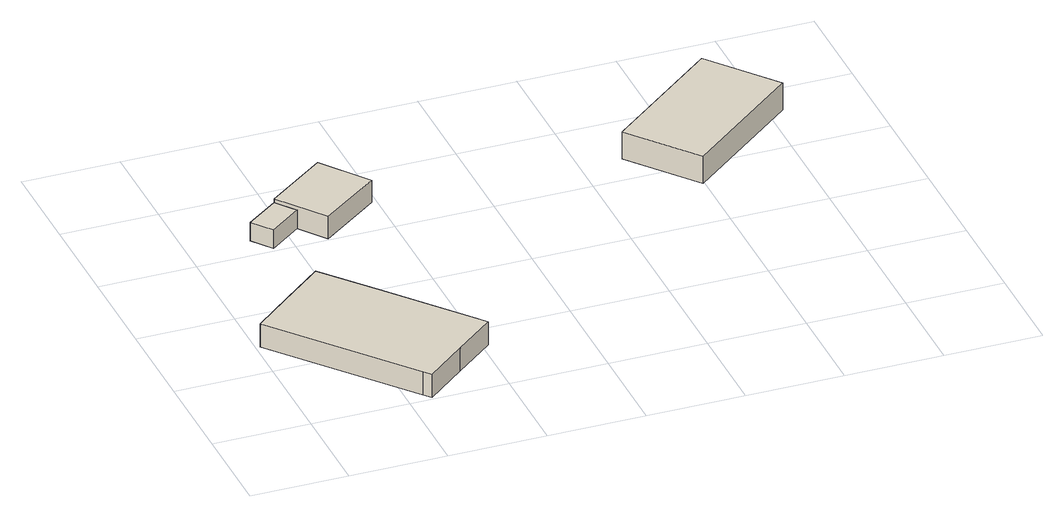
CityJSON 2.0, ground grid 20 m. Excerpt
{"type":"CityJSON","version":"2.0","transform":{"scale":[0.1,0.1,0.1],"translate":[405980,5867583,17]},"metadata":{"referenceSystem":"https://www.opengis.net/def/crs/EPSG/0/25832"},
"CityObjects":{
"building1":{"type":"Building","attributes":{"Gemeindeschluessel":"03454006","AbsoluteHoehe":"17.174","MittlereTraufHoehe":"21.194","Firsthoehe":"24.202","function":"31001_2000","roofType":"3100","measuredHeight":7.03},"address":[{"country":"Germany","locality":"Breddenberg"}],"children":["building1-1"],"geometry":[{"type":"MultiSurface","lod":"1","boundaries":[[[0,1,2,3,4,5,6,7,8]],[[9,10,11,12,13,14,15,16,17]],[[9,17,8,7]],[[10,9,7,6]],[[11,10,6,5]],[[12,11,5,4]],[[13,12,4,3]],[[14,13,3,2]],[[15,14,2,1]],[[0,18,19,1]],[[17,16,0,8]],[[18,16,15,19]]]}]},
"building1-1":{"type":"BuildingPart","attributes":{"AbsoluteHoehe":"17.174","MittlereTraufHoehe":"20.099","Firsthoehe":"20.535","roofType":"2100","measuredHeight":3.36},"parents":["building1"],"geometry":[{"type":"MultiSurface","lod":"1","boundaries":[[[18,20,21,19]],[[22,23,16,15]],[[22,15,19,21]],[[23,22,21,20]],[[16,23,20,18]],[[15,16,18,19]]]}]},
"building2":{"type":"Building","attributes":{"Gemeindeschluessel":"03454006","AbsoluteHoehe":"17.027","MittlereTraufHoehe":"20.662","Firsthoehe":"23.176","function":"31001_2720","roofType":"3100","measuredHeight":6.15},"address":[{"country":"Germany","locality":"Breddenberg"}],"children":["building2-1"],"geometry":[{"type":"MultiSurface","lod":"1","boundaries":[[[24,25,26,27]],[[28,29,30,31]],[[28,31,27,26]],[[25,32,33,34,28,26]],[[30,29,25,24]],[[31,30,24,27]],[[32,29,34,33]]]}]},
"building2-1":{"type":"BuildingPart","attributes":{"AbsoluteHoehe":"17.027","MittlereTraufHoehe":"19.971","Firsthoehe":"22.198","roofType":"3100","measuredHeight":5.17},"parents":["building2"],"geometry":[{"type":"MultiSurface","lod":"1","boundaries":[[[32,35,36,33]],[[37,38,29,34]],[[37,34,33,36]],[[38,37,36,35]],[[29,38,35,32]],[[33,34,29,32]]]}]},
"building3":{"type":"Building","attributes":{"Gemeindeschluessel":"03454006","AbsoluteHoehe":"17.18","MittlereTraufHoehe":"23.212","Firsthoehe":"23.212","function":"31001_2000","roofType":"1000","measuredHeight":6.03},"address":[{"country":"Germany","locality":"Breddenberg"}],"geometry":[{"type":"MultiSurface","lod":"1","boundaries":[[[39,40,41,42]],[[43,44,45,46]],[[43,46,42,41]],[[44,43,41,40]],[[45,44,40,39]],[[46,45,39,42]]]}]}
},
"vertices":[
[266,315,53],[173,425,53],[90,356,53],[8,287,53],[233,17,53],[246,2,53],[329,71,53],[412,140,53],[397,158,53],[412,140,2],[329,71,2],[246,2,2],[233,17,2],[8,287,2],[90,356,2],[173,425,2],[266,315,2],[397,158,2],[266,315,31],[173,425,31],
[284,330,31],[191,440,31],[191,440,2],[284,330,2],
[318,792,49],[195,700,49],[267,604,49],[390,696,49],[267,604,0],[195,700,0],[318,792,0],[390,696,0],[195,700,41],[226,659,41],[226,659,0],
[128,650,41],[159,609,41],[159,609,0],[128,650,0],
[885,669,62],[996,532,62],[1230,723,62],[1119,860,62],[1230,723,2],[996,532,2],[885,669,2],[1119,860,2]
]}
